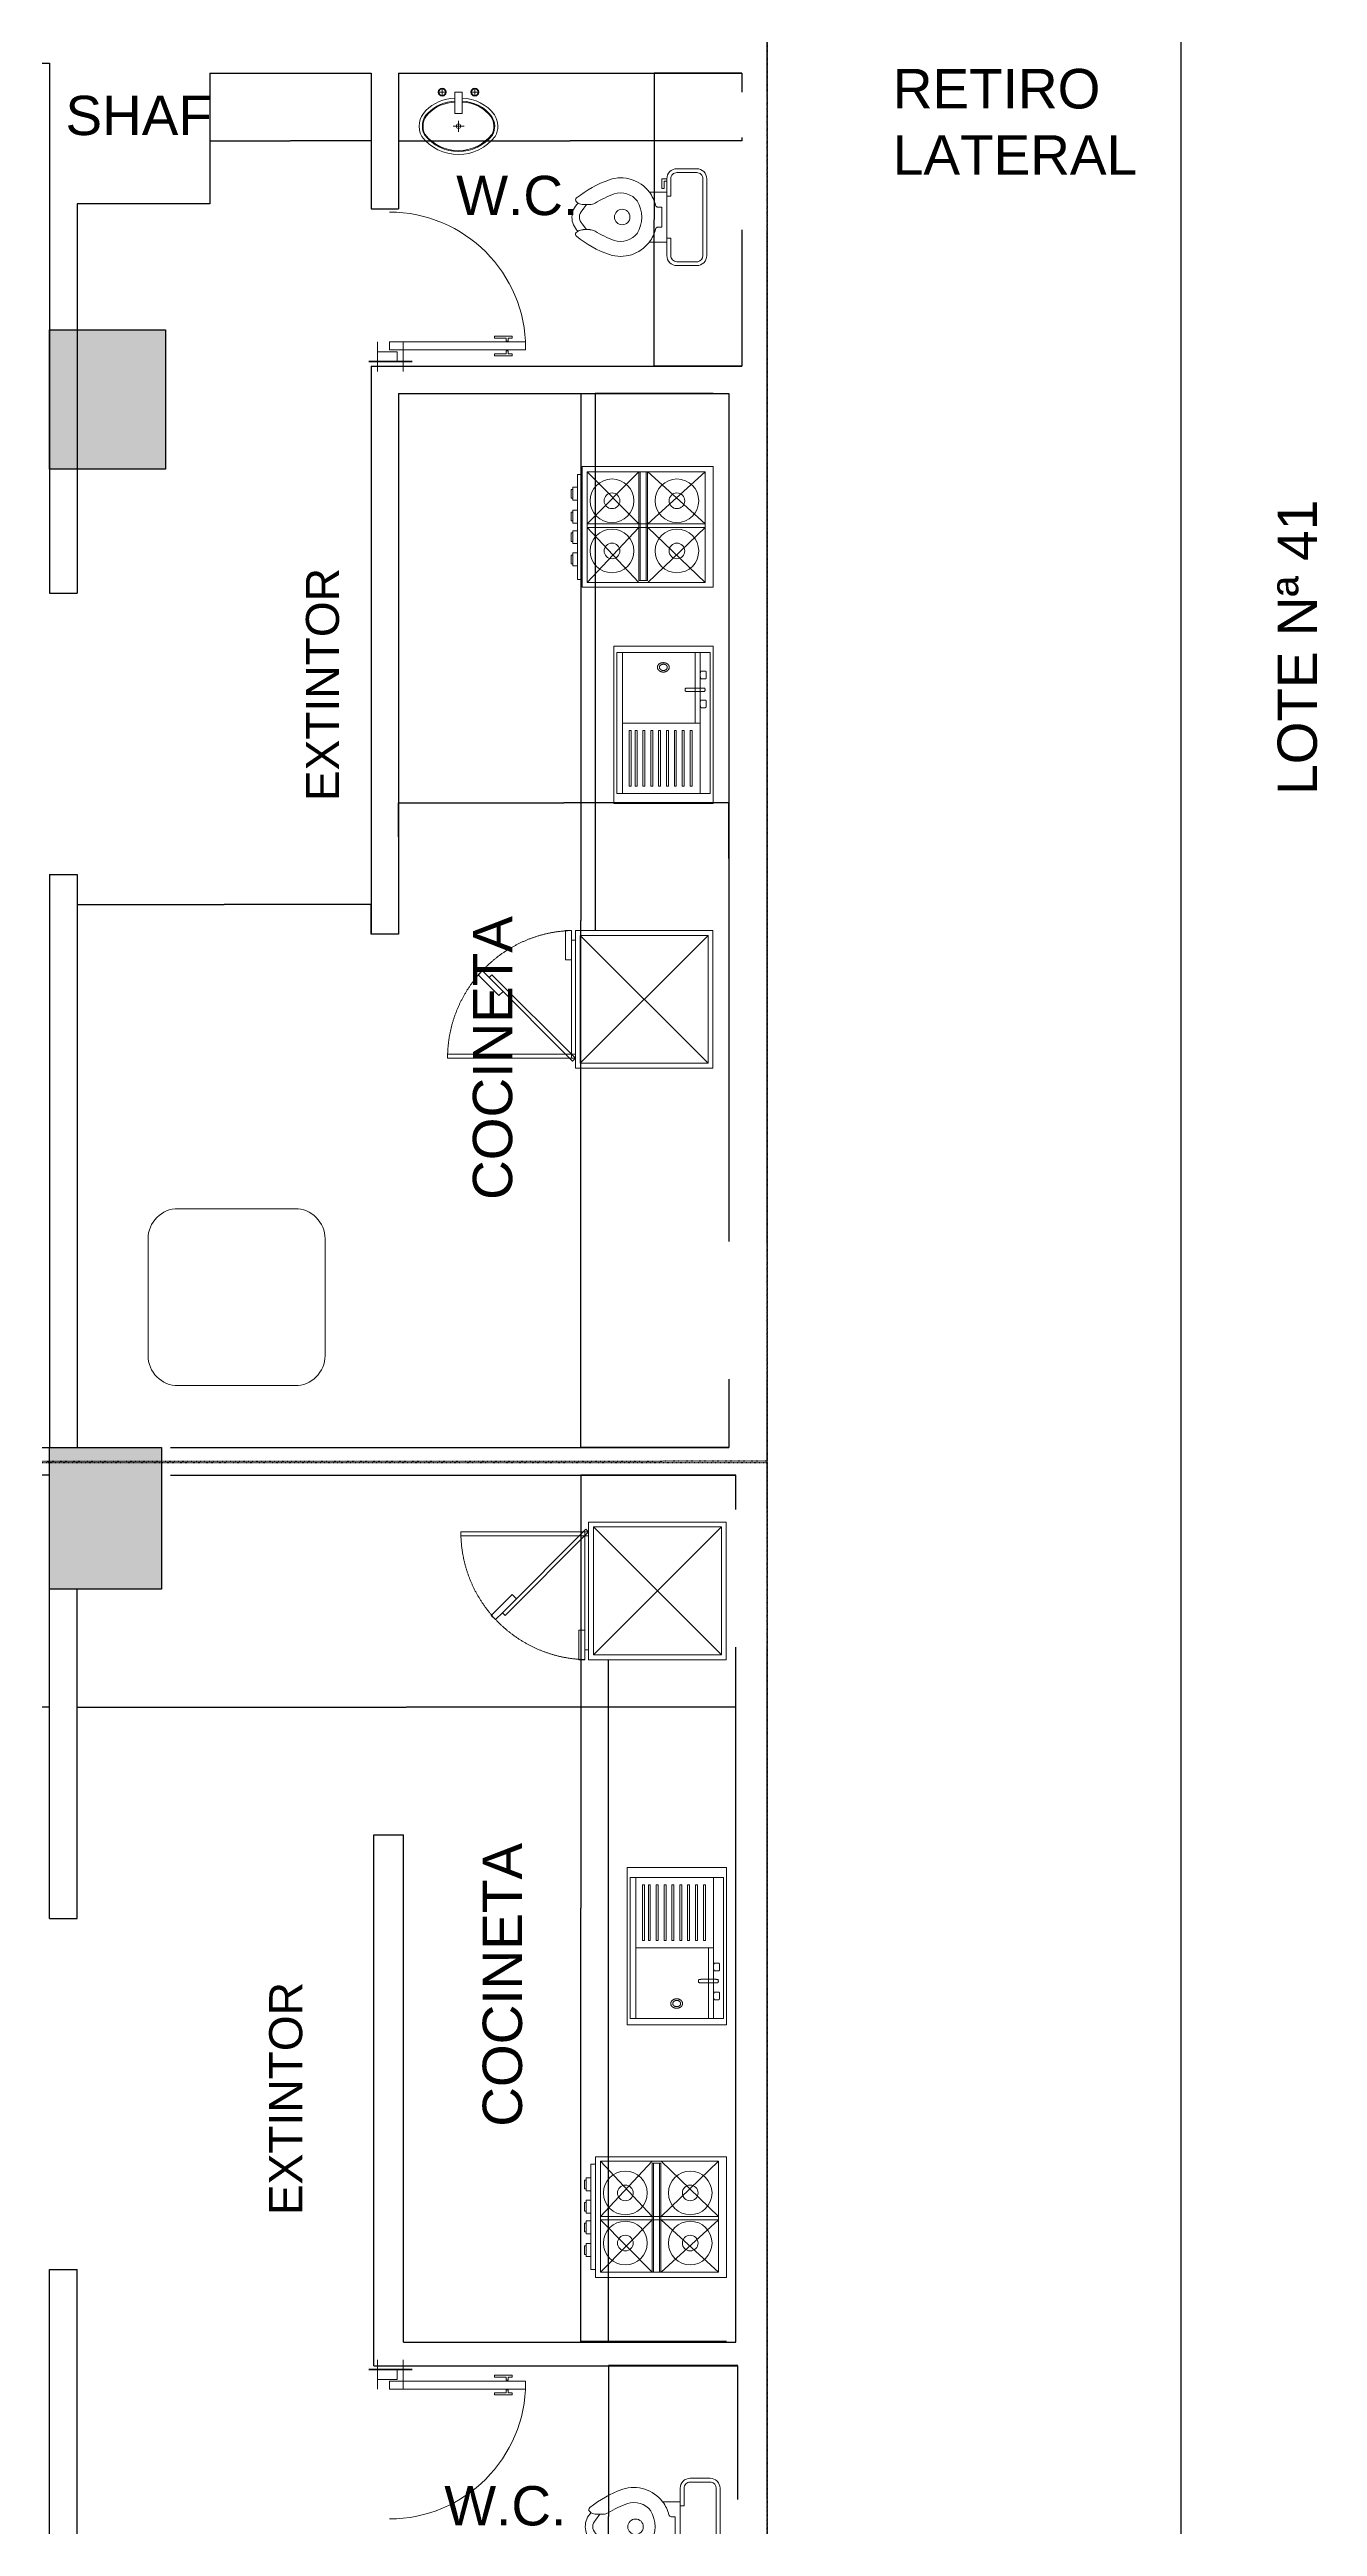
# Model space of a CAD drawing. Header units: millimetres. Extents: x -327709 to -233612, y 250954 to 312605.
# Drawn here: x -240062 to -233612, y 266769 to 279369 of the extents above; entities that cross this region are included whole.
import ezdxf

# ---------------------------------------------------------------- set-up
doc = ezdxf.new("R2010")
doc.units = ezdxf.units.MM
doc.header["$PDMODE"] = 35
doc.linetypes.add('Dash Style-1', pattern=[4.724409, 1.889764, -2.834646])
for name, color, linetype, lineweight in [('p1', 7, 'Continuous', 18), ('P4', 7, 'Continuous', 18), ('SUPERFICIES', 7, 'Dash Style-1', 5)]:
    doc.layers.add(name, color=color, linetype=linetype, lineweight=lineweight)
doc.styles.add('Arial (bold)', font='arialbd.ttf')
doc.styles.add('Arial Unicode MS', font='ARIALUNI.TTF')
doc.dimstyles.new('carlos', dxfattribs={"dimtxt": 0.067432, "dimasz": 0.00186, "dimexe": 1.7e-05, "dimexo": 1.25e-05, "dimgap": 0, "dimtad": 0, "dimdec": 3, "dimtxsty": 'Arial (bold)', "dimblk": 'VW_SLASH-1', "dimblk1": 'VW_SLASH-1', "dimblk2": 'VW_SLASH-1', "dimcen": 0, "dimazin": 0, "dimtfac": 1, "dimtdec": 3, "dimtix": 1, "dimtmove": 0, "dimatfit": 0, "dimldrblk": 'VW_SLASH-1', "dimfxl": 1, "dimfrac": 2, "dimtolj": 1, "dimarcsym": 0})

# ---------------------------------------------------------------- blocks, each defined once
blk = doc.blocks.new('refrigera 2d')
at = {"linetype": 'Dash Style-1'}
for p, q in [((0.291, -0.348), (0.291, -0.998)), ((0.311, -0.348), (0.311, -0.998))]:
    blk.add_line(p, q, dxfattribs=at)
for points in [[(-0.339, 0.352), (0.361, 0.352), (0.361, -0.348), (-0.339, -0.348), (-0.339, 0.352)], [(-0.314, 0.327), (0.336, 0.327), (0.336, -0.323), (-0.314, -0.323)], [(-0.289, -0.368), (-0.339, -0.368), (-0.339, -0.398), (-0.189, -0.398), (-0.189, -0.368), (-0.289, -0.368)], [(-0.289, -0.348), (0.311, -0.348), (0.311, -0.368), (-0.289, -0.368)], [(-0.114, -0.772), (0.311, -0.348), (0.325, -0.362), (-0.1, -0.786)], [(-0.1, -0.786), (-0.135, -0.822), (-0.114, -0.843), (-0.008, -0.737), (-0.029, -0.715), (-0.1, -0.786)]]:
    blk.add_lwpolyline(points, close=True)
blk.add_lwpolyline([(-0.314, 0.327), (0.336, -0.323), (-0.314, -0.323), (0.336, 0.327)])
blk.add_arc((0.311, -0.348), 0.65, 181.7624, 270, dxfattribs=at)
blk = doc.blocks.new('cocina 2d plant 1')
for p, q in [((-0.024, 0.011), (-0.286, 0.277)), ((-0.286, 0.011), (-0.024, 0.277)), ((-0.024, 0.304), (-0.016, 0.304)), ((0.022, 0.011), (0.314, 0.277)), ((0.314, 0.011), (0.022, 0.277)), ((-0.024, -0.287), (-0.286, -0.006)), ((-0.286, -0.287), (-0.024, -0.006)), ((0.022, -0.287), (0.314, -0.006)), ((0.314, -0.287), (0.022, -0.006))]:
    blk.add_line(p, q)
for points in [[(-0.311, 0.263), (-0.311, -0.272), (-0.336, -0.272), (-0.336, 0.263)], [(0.354, 0.304), (0.354, -0.31), (-0.311, -0.31), (-0.311, 0.304)], [(0.314, 0.277), (0.314, -0.287), (-0.286, -0.287), (-0.286, 0.277)], [(0.014, 0.277), (0.014, -0.277), (-0.016, -0.277), (-0.016, 0.277)], [(0.021, 0.277), (0.021, -0.277), (0.014, -0.277), (0.014, 0.277)], [(-0.36, 0.187), (-0.36, 0.143), (-0.368, 0.143), (-0.368, 0.187)], [(-0.336, 0.198), (-0.336, 0.132), (-0.36, 0.132), (-0.36, 0.198)], [(-0.36, 0.071), (-0.36, 0.027), (-0.368, 0.027), (-0.368, 0.071)], [(-0.336, 0.082), (-0.336, 0.016), (-0.36, 0.016), (-0.36, 0.082)], [(0.314, 0.011), (0.314, -0.006), (-0.286, -0.006), (-0.286, 0.011)], [(-0.36, -0.034), (-0.36, -0.078), (-0.368, -0.078), (-0.368, -0.034)], [(-0.336, -0.023), (-0.336, -0.089), (-0.36, -0.089), (-0.36, -0.023)], [(-0.36, -0.147), (-0.36, -0.191), (-0.368, -0.191), (-0.368, -0.147)], [(-0.336, -0.136), (-0.336, -0.202), (-0.36, -0.202), (-0.36, -0.136)]]:
    blk.add_lwpolyline(points, close=True)
for points in [[(-0.016, 0.277), (-0.016, -0.277), (-0.024, -0.277), (-0.024, 0.277)], [(-0.016, 0.277), (-0.016, -0.277), (-0.024, -0.277), (-0.024, 0.277), (-0.016, 0.277)]]:
    blk.add_lwpolyline(points)
for centre, radius in [((-0.16, 0.129), 0.111), ((-0.16, 0.129), 0.04), ((0.17, 0.129), 0.111), ((0.17, 0.129), 0.04), ((-0.16, -0.126), 0.111), ((-0.16, -0.126), 0.04), ((0.17, -0.126), 0.111), ((0.17, -0.126), 0.04)]:
    blk.add_circle(centre, radius)
blk = doc.blocks.new('lavaplatos peq')
blk.add_line((-0.192, 0.03), (-0.192, -0.329))
for points in [[(-0.257, 0.439), (0.248, 0.439), (0.248, -0.361), (-0.257, -0.361)], [(-0.242, 0.388), (0.233, 0.388), (0.233, -0.329), (-0.242, -0.329)], [(-0.192, 0.388), (0.203, 0.388), (0.203, 0.03), (-0.192, 0.03)], [(-0.15, 0.351), (-0.14, 0.351), (-0.14, 0.068), (-0.15, 0.068)], [(-0.11, 0.351), (-0.1, 0.351), (-0.1, 0.068), (-0.11, 0.068)], [(-0.07, 0.351), (-0.06, 0.351), (-0.06, 0.068), (-0.07, 0.068)], [(-0.03, 0.351), (-0.02, 0.351), (-0.02, 0.068), (-0.03, 0.068)], [(0.01, 0.351), (0.02, 0.351), (0.02, 0.068), (0.01, 0.068)], [(0.05, 0.351), (0.06, 0.351), (0.06, 0.068), (0.05, 0.068)], [(0.09, 0.351), (0.1, 0.351), (0.1, 0.068), (0.09, 0.068)], [(0.13, 0.351), (0.14, 0.351), (0.14, 0.068), (0.13, 0.068)], [(0.16, 0.351), (0.17, 0.351), (0.17, 0.068), (0.16, 0.068)], [(-0.166, 0.03), (0.203, 0.03), (0.203, -0.329), (-0.166, -0.329)]]:
    blk.add_lwpolyline(points, close=True)
for points in [[(-0.197, -0.048), (-0.196, -0.048), (-0.194, -0.05), (-0.192, -0.053), (-0.192, -0.082), (-0.194, -0.085), (-0.196, -0.087), (-0.219, -0.087), (-0.221, -0.085), (-0.222, -0.082), (-0.222, -0.053), (-0.221, -0.05), (-0.219, -0.048), (-0.217, -0.048), (-0.207, -0.048), (-0.197, -0.048)], [(-0.197, -0.195), (-0.196, -0.195), (-0.194, -0.197), (-0.192, -0.2), (-0.192, -0.229), (-0.194, -0.232), (-0.196, -0.234), (-0.219, -0.234), (-0.221, -0.232), (-0.222, -0.229), (-0.222, -0.2), (-0.221, -0.197), (-0.219, -0.195), (-0.217, -0.195), (-0.207, -0.195), (-0.197, -0.195)], [(-0.132, -0.13), (-0.127, -0.13), (-0.119, -0.131), (-0.115, -0.132), (-0.115, -0.146), (-0.119, -0.147), (-0.127, -0.148), (-0.204, -0.148), (-0.212, -0.147), (-0.216, -0.146), (-0.216, -0.132), (-0.212, -0.131), (-0.204, -0.13), (-0.199, -0.13), (-0.166, -0.13), (-0.132, -0.13)]]:
    blk.add_open_spline(points, degree=2, knots=[0, 0, 0, 1, 2, 3, 4, 5, 6, 7, 8, 9, 10, 11, 12, 12, 13, 13, 13])
for points in [[(0.026, -0.253), (0.026, -0.247), (0.018, -0.236), (0.004, -0.229), (-0.012, -0.229), (-0.026, -0.236), (-0.034, -0.247), (-0.034, -0.26), (-0.026, -0.271), (-0.012, -0.277), (0.004, -0.277), (0.018, -0.271), (0.026, -0.26), (0.026, -0.253)], [(0.016, -0.253), (0.016, -0.249), (0.01, -0.242), (0.001, -0.237), (-0.01, -0.237), (-0.019, -0.242), (-0.024, -0.249), (-0.024, -0.258), (-0.019, -0.265), (-0.01, -0.269), (0.001, -0.269), (0.01, -0.265), (0.016, -0.258), (0.016, -0.253)]]:
    blk.add_open_spline(points, degree=2)
blk = doc.blocks.new('Group-201-1')
at = {"color": 7, "linetype": 'Continuous', "lineweight": 5}
for p, q in [((-0.027, 0), (0.029, 0)), ((0.001, 0.028), (0.001, -0.027)), ((-0.102, -0.173), (-0.062, -0.173)), ((-0.082, -0.153), (-0.082, -0.193)), ((0.064, -0.173), (0.104, -0.173)), ((0.084, -0.153), (0.084, -0.193))]:
    blk.add_line(p, q, dxfattribs=at)
for points in [[(0.02, -0.143, 0.187772), (0.168, -0.079, 0.335471), (0.188, 0.052, 0.491193), (-0.185, 0.053, 0.280802), (-0.182, -0.058, 0.232365), (-0.018, -0.143)], [(0.019, -0.127, 0.187798), (0.157, -0.067, 0.331964), (0.174, 0.044, 0.487756), (-0.172, 0.045, 0.276113), (-0.168, -0.049, 0.231696), (-0.017, -0.127)], [(0.019, -0.123, 0.187806), (0.154, -0.064, 0.330923), (0.171, 0.042, 0.486791), (-0.168, 0.042, 0.274714), (-0.165, -0.047, 0.231506), (-0.017, -0.123)]]:
    blk.add_lwpolyline(points, format="xyb", dxfattribs=at)
at = {"color": 7, "linetype": 'Continuous', "lineweight": 18}
blk.add_lwpolyline([(0.02, -0.173), (-0.018, -0.173), (-0.018, -0.064), (0.02, -0.064)], close=True, dxfattribs=at)
blk.add_circle((0.001, 0), 0.0116, dxfattribs=at)
at = {"color": 7, "linetype": 'Continuous', "lineweight": 5}
for centre, radius in [((-0.082, -0.173), 0.02), ((-0.082, -0.173), 0.0168), ((0.084, -0.173), 0.02), ((0.084, -0.173), 0.0168)]:
    blk.add_circle(centre, radius, dxfattribs=at)
blk = doc.blocks.new('lavam peqe planta 2d_Sc1')
at = {"color": 7}
blk.add_blockref('Group-201-1', (0, 0), dxfattribs=at)
blk = doc.blocks.new('inodor planta 2d 2')
for p, q in [((-0.033, 0.203), (-0.063, 0.181)), ((-0.063, 0.165), (-0.063, 0.198)), ((0.034, 0.203), (0.064, 0.181)), ((0.064, 0.165), (0.064, 0.197)), ((-0.126, -0.227), (0.128, -0.227)), ((-0.05, -0.202), (-0.05, -0.182)), ((0.051, -0.202), (-0.05, -0.202)), ((0.051, -0.182), (0.051, -0.202))]:
    blk.add_line(p, q)
blk.add_lwpolyline([(-0.246, -0.379, 0.414214), (-0.195, -0.43), (0.196, -0.43, 0.414214), (0.247, -0.379), (0.247, -0.278, 0.414214), (0.196, -0.227), (0.128, -0.227), (0.128, -0.138, 0.320465), (0.191, 0.065, 0.084082), (0.098, 0.232, 0.442604), (0.079, 0.233, 0.057779), (0.072, 0.224, 0.435895), (-0.071, 0.225, 0.057779), (-0.078, 0.234, 0.442604), (-0.097, 0.233, 0.084082), (-0.19, 0.065, 0.320465), (-0.126, -0.138), (-0.126, -0.227), (-0.195, -0.227, 0.414214), (-0.246, -0.278), (-0.246, -0.379)], format="xyb", close=True)
for points in [[(0.034, 0.203, 0.428571), (-0.033, 0.203)], [(-0.082, -0.076, 0.288661), (0.083, -0.076)], [(-0.106, -0.227), (-0.106, -0.247), (-0.195, -0.247, 0.414214), (-0.226, -0.278), (-0.226, -0.384, 0.370267), (-0.195, -0.41), (0.196, -0.41, 0.414214), (0.227, -0.379), (0.227, -0.278, 0.414214), (0.196, -0.247), (0.108, -0.247), (0.108, -0.227)], [(0.061, -0.17, 0.101686), (0.128, -0.138)]]:
    blk.add_lwpolyline(points, format="xyb")
blk.add_lwpolyline([(0.196, -0.227), (0.196, -0.202), (0.146, -0.202), (0.146, -0.214), (0.184, -0.214), (0.184, -0.227)])
blk.add_circle((0.001, 0), 0.0395)
for centre, radius, start, end in [((0.35, -0.125), 0.496, 147.9375, 160.56), ((-0.114, 0.198), 0.0508, 0, 31.856), ((-0.114, 0.165), 0.0508, 327.9375, 0), ((0.115, 0.197), 0.0508, 147.3897, 180), ((0.115, 0.165), 0.0508, 180, 212.0625), ((-0.349, -0.125), 0.496, 19.44, 32.0625), ((-0.016, 0.008), 0.107, 161.8163, 232.8917), ((0.017, 0.008), 0.107, 307.1083, 18.1837), ((-0.016, 0.008), 0.183, 232.8917, 256.1166), ((-0.063, -0.182), 0.0127, 0, 76.1166), ((0.064, -0.182), 0.0127, 103.8834, 180)]:
    blk.add_arc(centre, radius, start, end)
blk = doc.blocks.new('Table and Chairs (2D)-8')
at = {"color": 7, "linetype": 'Continuous', "lineweight": 9}
blk.add_lwpolyline([(-0.45, 0.2976, -0.4142136), (-0.2976, 0.45), (0.2976, 0.45, -0.4142136), (0.45, 0.2976), (0.45, -0.2976, -0.4142136), (0.2976, -0.45), (-0.2976, -0.45, -0.4142136), (-0.45, -0.2976)], format="xyb", close=True, dxfattribs=at)
blk = doc.blocks.new('Group-2-2')
at = {"color": 5, "linetype": 'Continuous', "lineweight": 60}
blk.add_line((28.089, 7.119), (28.089, 7.339), dxfattribs=at)
at = {"color": 7, "linetype": 'Continuous', "lineweight": 5}
for p, q in [((28.139, 7.294), (27.989, 7.294)), ((28.139, 7.164), (27.989, 7.164))]:
    blk.add_line(p, q, dxfattribs=at)
for points in [[(27.985, 7.828), (27.97, 7.828), (27.97, 7.848), (27.96, 7.848), (27.96, 7.758), (27.97, 7.758), (27.97, 7.818), (27.985, 7.818)], [(27.989, 7.224), (27.989, 7.917), (28.029, 7.917), (28.029, 7.224)], [(28.035, 7.828), (28.05, 7.828), (28.05, 7.848), (28.06, 7.848), (28.06, 7.758), (28.05, 7.758), (28.05, 7.818), (28.035, 7.818)], [(28.089, 7.164), (28.039, 7.164), (28.039, 7.264), (28.089, 7.264)]]:
    blk.add_lwpolyline(points, close=True, dxfattribs=at)
blk.add_arc((28.022, 7.224), 0.693, 90, 180, dxfattribs=at)
blk = doc.blocks.new('VW_SLASH-1')
at = {"layer": 'p1', "color": 0, "linetype": 'ByBlock', "lineweight": -2}
blk.add_line((0, 0), (-1, 0), dxfattribs=at)
at = {"layer": 'p1', "color": 0, "linetype": 'Continuous', "lineweight": 20}
blk.add_lwpolyline([(1, 1), (-1, -1)], dxfattribs=at)
blk = doc.blocks.new('*D437')
at = {"layer": 'Defpoints', "color": 0, "linetype": 'Continuous', "transparency": 16777216}
for p in [(-244834, 272117), (-240062, 272117), (-240042, 265946)]:
    blk.add_point(p, dxfattribs=at)
at = {"layer": 'P4', "color": 0, "linetype": 'Continuous', "lineweight": -2, "transparency": 16777216}
for p, q in [((-240062, 272117), (-244834, 272117)), ((-244834, 272117), (-244834, 269032)), ((-244834, 265946), (-244834, 269032)), ((-240042, 265946), (-244834, 265946))]:
    blk.add_line(p, q, dxfattribs=at)
at = {"layer": 'P4', "color": 0, "linetype": 'Continuous', "lineweight": -2, "transparency": 16777216, "xscale": 0.0018603515625, "yscale": 0.0018603515625, "zscale": 0.0018603515625}
for p, rotation in [((-244834, 272117), 90), ((-244834, 265946), 270)]:
    blk.add_blockref('VW_SLASH-1', p, dxfattribs=dict(at, rotation=rotation))
at = {"layer": 'P4', "color": 0, "linetype": 'Continuous', "lineweight": -2, "transparency": 16777216, "insert": (-244834, 269032), "char_height": 0.0607, "attachment_point": 5, "style": 'Arial (bold)'}
blk.add_mtext('\\A1;18513,157', dxfattribs=at)
blk = doc.blocks.new('*D439')
at = {"layer": 'Defpoints', "color": 0, "linetype": 'Continuous', "transparency": 16777216}
for p in [(-240062, 270937), (-240062, 270700), (-255759, 269784)]:
    blk.add_point(p, dxfattribs=at)
at = {"layer": 'P4', "color": 0, "linetype": 'Continuous', "lineweight": -2, "transparency": 16777216}
for p, q in [((-255759, 269784), (-255759, 270937)), ((-255759, 270937), (-247911, 270937)), ((-240062, 270937), (-247910, 270937)), ((-240062, 270700), (-240062, 270937))]:
    blk.add_line(p, q, dxfattribs=at)
at = {"layer": 'P4', "color": 0, "linetype": 'Continuous', "lineweight": -2, "transparency": 16777216, "xscale": 0.0018603515625, "yscale": 0.0018603515625, "zscale": 0.0018603515625, "rotation": 180}
blk.add_blockref('VW_SLASH-1', (-255759, 270937), dxfattribs=at)
at = {"layer": 'P4', "color": 0, "linetype": 'Continuous', "lineweight": -2, "transparency": 16777216, "xscale": 0.0018603515625, "yscale": 0.0018603515625, "zscale": 0.0018603515625}
blk.add_blockref('VW_SLASH-1', (-240062, 270937), dxfattribs=at)
at = {"layer": 'P4', "color": 0, "linetype": 'Continuous', "lineweight": -2, "transparency": 16777216, "insert": (-247911, 270937), "char_height": 0.0607, "attachment_point": 5, "style": 'Arial (bold)'}
blk.add_mtext('\\A1;47093,03', dxfattribs=at)
blk = doc.blocks.new('*D440')
at = {"layer": 'Defpoints', "color": 0, "linetype": 'Continuous', "transparency": 16777216}
for p in [(-236571, 270937), (-236571, 270542), (-239922, 270260)]:
    blk.add_point(p, dxfattribs=at)
at = {"layer": 'P4', "color": 0, "linetype": 'Continuous', "lineweight": -2, "transparency": 16777216}
for p, q in [((-239922, 270260), (-239922, 270937)), ((-239922, 270937), (-238247, 270937)), ((-236571, 270937), (-238246, 270937)), ((-236571, 270542), (-236571, 270937))]:
    blk.add_line(p, q, dxfattribs=at)
at = {"layer": 'P4', "color": 0, "linetype": 'Continuous', "lineweight": -2, "transparency": 16777216, "xscale": 0.0018603515625, "yscale": 0.0018603515625, "zscale": 0.0018603515625, "rotation": 180}
blk.add_blockref('VW_SLASH-1', (-239922, 270937), dxfattribs=at)
at = {"layer": 'P4', "color": 0, "linetype": 'Continuous', "lineweight": -2, "transparency": 16777216, "xscale": 0.0018603515625, "yscale": 0.0018603515625, "zscale": 0.0018603515625}
blk.add_blockref('VW_SLASH-1', (-236571, 270937), dxfattribs=at)
at = {"layer": 'P4', "color": 0, "linetype": 'Continuous', "lineweight": -2, "transparency": 16777216, "insert": (-238246, 270937), "char_height": 0.0607, "attachment_point": 5, "style": 'Arial (bold)'}
blk.add_mtext('\\A1;10051,714', dxfattribs=at)
blk = doc.blocks.new('*D445')
at = {"layer": 'Defpoints', "color": 0, "linetype": 'Continuous', "transparency": 16777216}
for p in [(-237219, 267587), (-236561, 267587), (-236561, 266051)]:
    blk.add_point(p, dxfattribs=at)
at = {"layer": 'P4', "color": 0, "linetype": 'Continuous', "lineweight": -2, "transparency": 16777216}
for p, q in [((-236561, 267587), (-237219, 267587)), ((-237219, 267587), (-237219, 266819)), ((-237219, 266051), (-237219, 266819)), ((-236561, 266051), (-237219, 266051))]:
    blk.add_line(p, q, dxfattribs=at)
at = {"layer": 'P4', "color": 0, "linetype": 'Continuous', "lineweight": -2, "transparency": 16777216, "xscale": 0.0018603515625, "yscale": 0.0018603515625, "zscale": 0.0018603515625}
for p, rotation in [((-237219, 267587), 90), ((-237219, 266051), 270)]:
    blk.add_blockref('VW_SLASH-1', p, dxfattribs=dict(at, rotation=rotation))
at = {"layer": 'P4', "color": 0, "linetype": 'Continuous', "lineweight": -2, "transparency": 16777216, "insert": (-237219, 266819), "char_height": 0.0607, "attachment_point": 5, "style": 'Arial (bold)'}
blk.add_mtext('\\A1;4605,785', dxfattribs=at)
blk = doc.blocks.new('*D447')
at = {"layer": 'Defpoints', "color": 0, "linetype": 'Continuous', "transparency": 16777216}
for p in [(-237359, 272117), (-236571, 272117), (-236619, 267710)]:
    blk.add_point(p, dxfattribs=at)
at = {"layer": 'P4', "color": 0, "linetype": 'Continuous', "lineweight": -2, "transparency": 16777216}
for p, q in [((-236571, 272117), (-237359, 272117)), ((-237359, 272117), (-237359, 269914)), ((-237359, 267710), (-237359, 269914)), ((-236619, 267710), (-237359, 267710))]:
    blk.add_line(p, q, dxfattribs=at)
at = {"layer": 'P4', "color": 0, "linetype": 'Continuous', "lineweight": -2, "transparency": 16777216, "xscale": 0.0018603515625, "yscale": 0.0018603515625, "zscale": 0.0018603515625}
for p, rotation in [((-237359, 272117), 90), ((-237359, 267710), 270)]:
    blk.add_blockref('VW_SLASH-1', p, dxfattribs=dict(at, rotation=rotation))
at = {"layer": 'P4', "color": 0, "linetype": 'Continuous', "lineweight": -2, "transparency": 16777216, "insert": (-237359, 269914), "char_height": 0.0607, "attachment_point": 5, "style": 'Arial (bold)'}
blk.add_mtext('\\A1;13221,889', dxfattribs=at)
blk = doc.blocks.new('*D449')
at = {"layer": 'Defpoints', "color": 0, "linetype": 'Continuous', "transparency": 16777216}
for p in [(-236541, 279249), (-236987, 277758), (-236541, 277758)]:
    blk.add_point(p, dxfattribs=at)
at = {"layer": 'P4', "color": 0, "linetype": 'Continuous', "lineweight": -2, "transparency": 16777216}
for p, q in [((-236541, 279249), (-236987, 279249)), ((-236987, 279249), (-236987, 278504)), ((-236987, 277758), (-236987, 278503)), ((-236541, 277758), (-236987, 277758))]:
    blk.add_line(p, q, dxfattribs=at)
at = {"layer": 'P4', "color": 0, "linetype": 'Continuous', "lineweight": -2, "transparency": 16777216, "xscale": 0.0018603515625, "yscale": 0.0018603515625, "zscale": 0.0018603515625}
for p, rotation in [((-236987, 279249), 90), ((-236987, 277758), 270)]:
    blk.add_blockref('VW_SLASH-1', p, dxfattribs=dict(at, rotation=rotation))
at = {"layer": 'P4', "color": 0, "linetype": 'Continuous', "lineweight": -2, "transparency": 16777216, "insert": (-236987, 278504), "char_height": 0.0607, "attachment_point": 5, "style": 'Arial (bold)'}
blk.add_mtext('\\A1;4470,762', dxfattribs=at)
blk = doc.blocks.new('*D450')
at = {"layer": 'Defpoints', "color": 0, "linetype": 'Continuous', "transparency": 16777216}
for p in [(-236606, 277618), (-237359, 272257), (-236606, 272257)]:
    blk.add_point(p, dxfattribs=at)
at = {"layer": 'P4', "color": 0, "linetype": 'Continuous', "lineweight": -2, "transparency": 16777216}
for p, q in [((-236606, 277618), (-237359, 277618)), ((-237359, 277618), (-237359, 274938)), ((-237359, 272257), (-237359, 274938)), ((-236606, 272257), (-237359, 272257))]:
    blk.add_line(p, q, dxfattribs=at)
at = {"layer": 'P4', "color": 0, "linetype": 'Continuous', "lineweight": -2, "transparency": 16777216, "xscale": 0.0018603515625, "yscale": 0.0018603515625, "zscale": 0.0018603515625}
for p, rotation in [((-237359, 277618), 90), ((-237359, 272257), 270)]:
    blk.add_blockref('VW_SLASH-1', p, dxfattribs=dict(at, rotation=rotation))
at = {"layer": 'P4', "color": 0, "linetype": 'Continuous', "lineweight": -2, "transparency": 16777216, "insert": (-237359, 274938), "char_height": 0.0607, "attachment_point": 5, "style": 'Arial (bold)'}
blk.add_mtext('\\A1;16082,742', dxfattribs=at)
blk = doc.blocks.new('*D451')
at = {"layer": 'Defpoints', "color": 0, "linetype": 'Continuous', "transparency": 16777216}
for p in [(-238286, 275536), (-238286, 275364), (-236606, 275254)]:
    blk.add_point(p, dxfattribs=at)
at = {"layer": 'P4', "color": 0, "linetype": 'Continuous', "lineweight": -2, "transparency": 16777216}
for p, q in [((-238286, 275364), (-238286, 275536)), ((-238286, 275536), (-237446, 275536)), ((-236606, 275536), (-237446, 275536)), ((-236606, 275254), (-236606, 275536))]:
    blk.add_line(p, q, dxfattribs=at)
at = {"layer": 'P4', "color": 0, "linetype": 'Continuous', "lineweight": -2, "transparency": 16777216, "xscale": 0.0018603515625, "yscale": 0.0018603515625, "zscale": 0.0018603515625, "rotation": 180}
blk.add_blockref('VW_SLASH-1', (-238286, 275536), dxfattribs=at)
at = {"layer": 'P4', "color": 0, "linetype": 'Continuous', "lineweight": -2, "transparency": 16777216, "xscale": 0.0018603515625, "yscale": 0.0018603515625, "zscale": 0.0018603515625}
blk.add_blockref('VW_SLASH-1', (-236606, 275536), dxfattribs=at)
at = {"layer": 'P4', "color": 0, "linetype": 'Continuous', "lineweight": -2, "transparency": 16777216, "insert": (-237446, 275536), "char_height": 0.0607, "attachment_point": 5, "style": 'Arial (bold)'}
blk.add_mtext('\\A1;5040,859', dxfattribs=at)
blk = doc.blocks.new('*D452')
at = {"layer": 'Defpoints', "color": 0, "linetype": 'Continuous', "transparency": 16777216}
for p in [(-239922, 275173), (-239922, 275020), (-238426, 274868)]:
    blk.add_point(p, dxfattribs=at)
at = {"layer": 'P4', "color": 0, "linetype": 'Continuous', "lineweight": -2, "transparency": 16777216}
for p, q in [((-239922, 275173), (-239922, 275020)), ((-239922, 275020), (-239174, 275020)), ((-238426, 275020), (-239174, 275020)), ((-238426, 274868), (-238426, 275020))]:
    blk.add_line(p, q, dxfattribs=at)
at = {"layer": 'P4', "color": 0, "linetype": 'Continuous', "lineweight": -2, "transparency": 16777216, "xscale": 0.0018603515625, "yscale": 0.0018603515625, "zscale": 0.0018603515625, "rotation": 180}
blk.add_blockref('VW_SLASH-1', (-239922, 275020), dxfattribs=at)
at = {"layer": 'P4', "color": 0, "linetype": 'Continuous', "lineweight": -2, "transparency": 16777216, "xscale": 0.0018603515625, "yscale": 0.0018603515625, "zscale": 0.0018603515625}
blk.add_blockref('VW_SLASH-1', (-238426, 275020), dxfattribs=at)
at = {"layer": 'P4', "color": 0, "linetype": 'Continuous', "lineweight": -2, "transparency": 16777216, "insert": (-239174, 275020), "char_height": 0.0607, "attachment_point": 5, "style": 'Arial (bold)'}
blk.add_mtext('\\A1;4485,765', dxfattribs=at)
blk = doc.blocks.new('*D453')
at = {"layer": 'Defpoints', "color": 0, "linetype": 'Continuous', "transparency": 16777216}
for p in [(-238286, 278904), (-236541, 278921), (-236541, 278904)]:
    blk.add_point(p, dxfattribs=at)
at = {"layer": 'P4', "color": 0, "linetype": 'Continuous', "lineweight": -2, "transparency": 16777216}
for p, q in [((-238286, 278904), (-238286, 278904)), ((-238286, 278904), (-237414, 278904)), ((-236541, 278904), (-237414, 278904)), ((-236541, 278921), (-236541, 278904))]:
    blk.add_line(p, q, dxfattribs=at)
at = {"layer": 'P4', "color": 0, "linetype": 'Continuous', "lineweight": -2, "transparency": 16777216, "xscale": 0.0018603515625, "yscale": 0.0018603515625, "zscale": 0.0018603515625, "rotation": 180}
blk.add_blockref('VW_SLASH-1', (-238286, 278904), dxfattribs=at)
at = {"layer": 'P4', "color": 0, "linetype": 'Continuous', "lineweight": -2, "transparency": 16777216, "xscale": 0.0018603515625, "yscale": 0.0018603515625, "zscale": 0.0018603515625}
blk.add_blockref('VW_SLASH-1', (-236541, 278904), dxfattribs=at)
at = {"layer": 'P4', "color": 0, "linetype": 'Continuous', "lineweight": -2, "transparency": 16777216, "insert": (-237414, 278904), "char_height": 0.0607, "attachment_point": 5, "style": 'Arial (bold)'}
blk.add_mtext('\\A1;5235,967', dxfattribs=at)
blk = doc.blocks.new('*D454')
at = {"layer": 'Defpoints', "color": 0, "linetype": 'Continuous', "transparency": 16777216}
for p in [(-239247, 278916), (-238426, 278904), (-238426, 278904)]:
    blk.add_point(p, dxfattribs=at)
at = {"layer": 'P4', "color": 0, "linetype": 'Continuous', "lineweight": -2, "transparency": 16777216}
for p, q in [((-239247, 278916), (-239247, 278904)), ((-239247, 278904), (-238837, 278904)), ((-238426, 278904), (-238836, 278904)), ((-238426, 278904), (-238426, 278904))]:
    blk.add_line(p, q, dxfattribs=at)
at = {"layer": 'P4', "color": 0, "linetype": 'Continuous', "lineweight": -2, "transparency": 16777216, "xscale": 0.0018603515625, "yscale": 0.0018603515625, "zscale": 0.0018603515625, "rotation": 180}
blk.add_blockref('VW_SLASH-1', (-239247, 278904), dxfattribs=at)
at = {"layer": 'P4', "color": 0, "linetype": 'Continuous', "lineweight": -2, "transparency": 16777216, "xscale": 0.0018603515625, "yscale": 0.0018603515625, "zscale": 0.0018603515625}
blk.add_blockref('VW_SLASH-1', (-238426, 278904), dxfattribs=at)
at = {"layer": 'P4', "color": 0, "linetype": 'Continuous', "lineweight": -2, "transparency": 16777216, "insert": (-238836, 278904), "char_height": 0.0607, "attachment_point": 5, "style": 'Arial (bold)'}
blk.add_mtext('\\A1;2460,42', dxfattribs=at)

msp = doc.modelspace()

# ---------------------------------------------------------------- hatches: boundary and pattern name
at = {"layer": 'P4', "linetype": 'Continuous', "lineweight": -2}
for points in [[(-239471.58495, 277943.46619), (-239471.58495, 277233.34511), (-240061.68556, 277233.34511), (-240061.68556, 277943.46619)], [(-239491.58836, 272257.49671), (-239491.58836, 271537.37393), (-240061.68556, 271537.37393), (-240061.68556, 272257.49671)]]:
    msp.add_hatch(color=0, dxfattribs=at).paths.add_polyline_path(points)

# ---------------------------------------------------------------- linework, layer by layer
at = {"layer": 'P4', "color": 0, "linetype": 'Continuous', "lineweight": -2}
for p, q in [((-236411.06312, 279151.41152), (-236411.06312, 279814.0245)), ((-247879.79261, 279298.69726), (-240061.68556, 279298.69726)), ((-240061.68556, 279298.69726), (-240061.68556, 277988.47386)), ((-239246.54658, 279248.68873), (-238426.40674, 279248.68873)), ((-239246.54658, 279248.68873), (-239246.54658, 278583.57533)), ((-238426.40674, 279248.68873), (-238426.40674, 278558.57106)), ((-238286.38287, 279248.68873), (-236541.06064, 279248.68873)), ((-238286.38287, 279248.68873), (-238286.38287, 278558.57106)), ((-236541.06064, 279248.68873), (-236541.06064, 279151.41152)), ((-239246.54658, 278583.57533), (-239921.66169, 278583.57533)), ((-239921.66169, 278583.57533), (-239921.66169, 277988.47386)), ((-238426.40674, 278558.57106), (-238286.38287, 278558.57106)), ((-236541.06064, 278451.29215), (-236541.06064, 277758.43464)), ((-236411.06312, 273305.43471), (-236411.06312, 278451.29215)), ((-240061.68556, 277988.47386), (-240061.68556, 276603.23767)), ((-239921.66169, 277988.47386), (-239921.66169, 276603.23767)), ((-238426.40674, 277758.43464), (-236541.06064, 277758.43464)), ((-238426.40674, 277758.43464), (-238426.40674, 274867.9418)), ((-238286.38287, 277618.41076), (-236606.09637, 277618.41076)), ((-238286.38287, 277618.41076), (-238286.38287, 274867.9418)), ((-236606.09637, 277618.41076), (-236606.09637, 273305.43471)), ((-240061.68556, 276603.23767), (-239921.66169, 276603.23767)), ((-240061.68556, 275172.99381), (-239921.66169, 275172.99381)), ((-240061.68556, 275172.99381), (-240061.68556, 272258.49688)), ((-239921.66169, 275172.99381), (-239921.66169, 272258.00557)), ((-238286.38287, 274867.9418), (-238426.40674, 274867.9418)), ((-236606.09637, 272605.31534), (-236606.09637, 272257.49671)), ((-236411.06312, 271942.70236), (-236411.06312, 272605.31534)), ((-247442.94409, 272257.49671), (-240061.68556, 272257.49671)), ((-239446.58068, 272257.49671), (-236606.09637, 272257.49671)), ((-239446.58068, 272117.47284), (-236571.0904, 272117.47284)), ((-236571.0904, 271942.70236), (-236571.0904, 272117.47284)), ((-240061.68556, 269862.08829), (-240061.68556, 271537.37393)), ((-239921.66169, 269862.08829), (-239921.66169, 271537.12827)), ((-236571.0904, 267706.72079), (-236571.0904, 271242.58299)), ((-236411.06312, 266906.7779), (-236411.06312, 271242.58299)), ((-238411.40418, 270287.16076), (-238261.3786, 270287.16076)), ((-238411.40418, 267586.70033), (-238411.40418, 270287.16076)), ((-238261.3786, 267706.72079), (-238261.3786, 270287.16076)), ((-240061.68556, 269862.08829), (-239921.66169, 269862.08829)), ((-240061.68556, 268076.78389), (-239921.66169, 268076.78389)), ((-240061.68556, 266386.71631), (-240061.68556, 268076.78389)), ((-239921.66169, 266386.71631), (-239921.66169, 268076.78389)), ((-238261.3786, 267706.72079), (-236571.0904, 267706.72079)), ((-238411.40418, 267586.70033), (-236561.0887, 267586.70033)), ((-236561.0887, 266906.7779), (-236561.0887, 267586.70033))]:
    msp.add_line(p, q, dxfattribs=at)
for points in [[(-292955.65142, 251826.92186), (-234305.65142, 251826.92186), (-234305.65142, 311987.17937), (-292955.65142, 311987.17937)], [(-239471.58495, 277943.46619), (-239471.58495, 277233.34511), (-240061.68556, 277233.34511), (-240061.68556, 277943.46619)], [(-239491.58836, 272257.49671), (-239491.58836, 271537.37393), (-240061.68556, 271537.37393), (-240061.68556, 272257.49671)]]:
    msp.add_lwpolyline(points, close=True, dxfattribs=at)
for points in [[(-236686.77457, 277618.41076), (-237286.87689, 277618.41076), (-237286.87689, 274888.13873)], [(-236619.08303, 267710.17639), (-237219.18535, 267710.17639), (-237219.18535, 271177.59035)]]:
    msp.add_lwpolyline(points, dxfattribs=at)
at = {"layer": 'SUPERFICIES', "color": 0, "lineweight": -2}
msp.add_line((-236411.06312, 258689.84277), (-236411.06312, 300105.46546), dxfattribs=at)
for points in [[(-247883.01912, 279438.72113), (-236411.06312, 279438.72113), (-236411.06312, 272187.30288), (-255553.16757, 272181.81656), (-255538.69208, 274262.9452), (-255903.12525, 274683.53096), (-255903.12525, 277968.69107), (-247884.48053, 277968.69107)], [(-255914.38849, 272181.81656), (-236411.06312, 272181.81656), (-236411.06312, 265875.35204), (-255914.38849, 265875.35204)]]:
    msp.add_lwpolyline(points, close=True, dxfattribs=at)

# ---------------------------------------------------------------- block references
at = {"layer": 'P4', "color": 0, "lineweight": -2, "yscale": 1000.17053206043, "zscale": 1000.17053206043}
for name, p, xscale, rotation in [('lavam peqe planta 2d_Sc1', (-237980.39796, 278978.75021), 1000.17053206043, 180), ('inodor planta 2d 2', (-237148.75943, 278515.59055), 1000.17053206043, 90), ('Group-2-2', (-245558.23578, 305875.55513), 1000.17053206043, 269.9999999999999), ('lavaplatos peq', (-236943.49006, 275972.80627), 1000.17053206043, 180), ('Table and Chairs (2D)-8', (-239110.54489, 273022.19572), -1000.17053206043, 89.99993243330415), ('refrigera 2d', (-237039.04327, 274548.61699), 1000.17053206043, 269.9999999999999), ('refrigera 2d', (-236971.35174, 271517.11209), -1000.17053206043, 270), ('cocina 2d plant 1', (-236972.87737, 268339.57807), -1000.17053206043, 180), ('Group-2-2', (-245558.23578, 239473.65146), -1000.17053206043, 270), ('inodor planta 2d 2', (-237081.0679, 266768.20242), -1000.17053206043, 90)]:
    msp.add_blockref(name, p, dxfattribs=dict(at, xscale=xscale, rotation=rotation))
for name, p, xscale in [('cocina 2d plant 1', (-237040.5689, 276944.2149), 1000.17053206043), ('lavaplatos peq', (-236875.79852, 269682.31001), -1000.17053206043)]:
    msp.add_blockref(name, p, dxfattribs=dict(at, xscale=xscale))

# ---------------------------------------------------------------- texts
at = {"layer": 'P4', "color": 0, "lineweight": -2, "char_height": 200.034106, "style": 'Arial Unicode MS'}
for s, insert, attachment_point, line_spacing_factor in [('RETIRO\\PLATERAL', (-235772.04331, 279270.2454), 1, 1.012097), ('RETIRO\\PLATERAL', (-235772.04331, 279268.90649), 1, 1.008048), ('SHAF', (-239980.91271, 279133.60131), 1, 1.008048), ('W.C.', (-237993.06279, 278726.36634), 1, 1.008048), ('W.C.', (-237433.02181, 266974.36259), 3, 1.008048)]:
    msp.add_mtext(s, dxfattribs=dict(at, insert=insert, attachment_point=attachment_point, line_spacing_factor=line_spacing_factor))
at = {"layer": 'P4', "color": 0, "lineweight": -2, "attachment_point": 1, "rotation": 90, "line_spacing_factor": 1.008048, "style": 'Arial Unicode MS'}
for s, insert, char_height in [('LOTE Nª 41', (-233815.0539, 275577.41534), 200.034106), ('EXTINTOR', (-238757.49723, 275544.9683), 168.028649), ('COCINETA', (-237908.43802, 273517.06031), 200.034106), ('COCINETA', (-237858.4295, 268802.38003), 200.034106), ('EXTINTOR', (-238944.59584, 268352.17665), 168.028649)]:
    msp.add_mtext(s, dxfattribs=dict(at, insert=insert, char_height=char_height))

# ---------------------------------------------------------------- dimensions: what is measured, and where the dimension line sits
at = {"layer": 'P4', "color": 0, "linetype": 'Continuous', "lineweight": -2}
for base, p1, p2, picture, middle in [((-236986.82573, 277758.43464), (-236541.06064, 279248.68873), (-236541.06064, 277758.43464), '*D449', (-236986.82573, 278503.56168)), ((-237358.70063, 272257.49671), (-236606.09637, 277618.41076), (-236606.09637, 272257.49671), '*D450', (-237358.70063, 274937.95374)), ((-244834.2846, 272117.47284), (-240042.20321, 265946.42065), (-240061.88004, 272117.47284), '*D437', (-244834.2846, 269031.94675)), ((-237358.70063, 272117.47284), (-236619.08303, 267710.17639), (-236571.0904, 272117.47284), '*D447', (-237358.70063, 269913.82461)), ((-237219.18535, 267586.70033), (-236561.0887, 266051.43856), (-236561.0887, 267586.70033), '*D445', (-237219.18535, 266819.06944))]:
    dim = msp.add_linear_dim(base=base, p1=p1, p2=p2, angle=270, dimstyle='carlos', override={"dimtxt": 0.060689, "dimgap": 0.039688, "dimtih": 1, "dimtoh": 1, "dimlfac": 3, "dimpost": '<>', "dimtxsty": 'Arial (bold)'}, dxfattribs=at)
    dim.commit()
    dim.dimension.update_dxf_attribs({"geometry": picture, "text_midpoint": middle})
for base, p1, p2, picture, middle in [((-238426.40674, 278903.6299), (-239246.54658, 278916.13203), (-238426.40674, 278903.6299), '*D454', (-238836.47666, 278903.6299)), ((-236541.06064, 278903.6299), (-238286.38287, 278903.6299), (-236541.06064, 278921.20686), '*D453', (-237413.72175, 278903.6299)), ((-238286.382867, 275535.901783), (-236606.096373, 275253.793027), (-238286.382867, 275363.501987), '*D451', (-237446.23962, 275535.901783)), ((-239921.66169, 275020.46781), (-238426.40674, 274867.9418), (-239921.66169, 275172.99381), '*D452', (-239174.03421, 275020.46781)), ((-240061.6855609848, 270936.6457967312), (-255759.3620616033, 269783.606433645), (-240061.6855609848, 270699.7311084421), '*D439', (-247910.523811294, 270936.6457967312)), ((-236571.0904, 270936.64665), (-239921.66169, 270260.2939), (-236571.0904, 270542.40266), '*D440', (-238246.37605, 270936.64665))]:
    dim = msp.add_linear_dim(base=base, p1=p1, p2=p2, dimstyle='carlos', override={"dimtxt": 0.060689, "dimgap": 0.039688, "dimtih": 1, "dimtoh": 1, "dimlfac": 3, "dimpost": '<>', "dimtxsty": 'Arial (bold)'}, dxfattribs=at)
    dim.commit()
    dim.dimension.update_dxf_attribs({"geometry": picture, "text_midpoint": middle})

doc.saveas('drawing.dxf')
